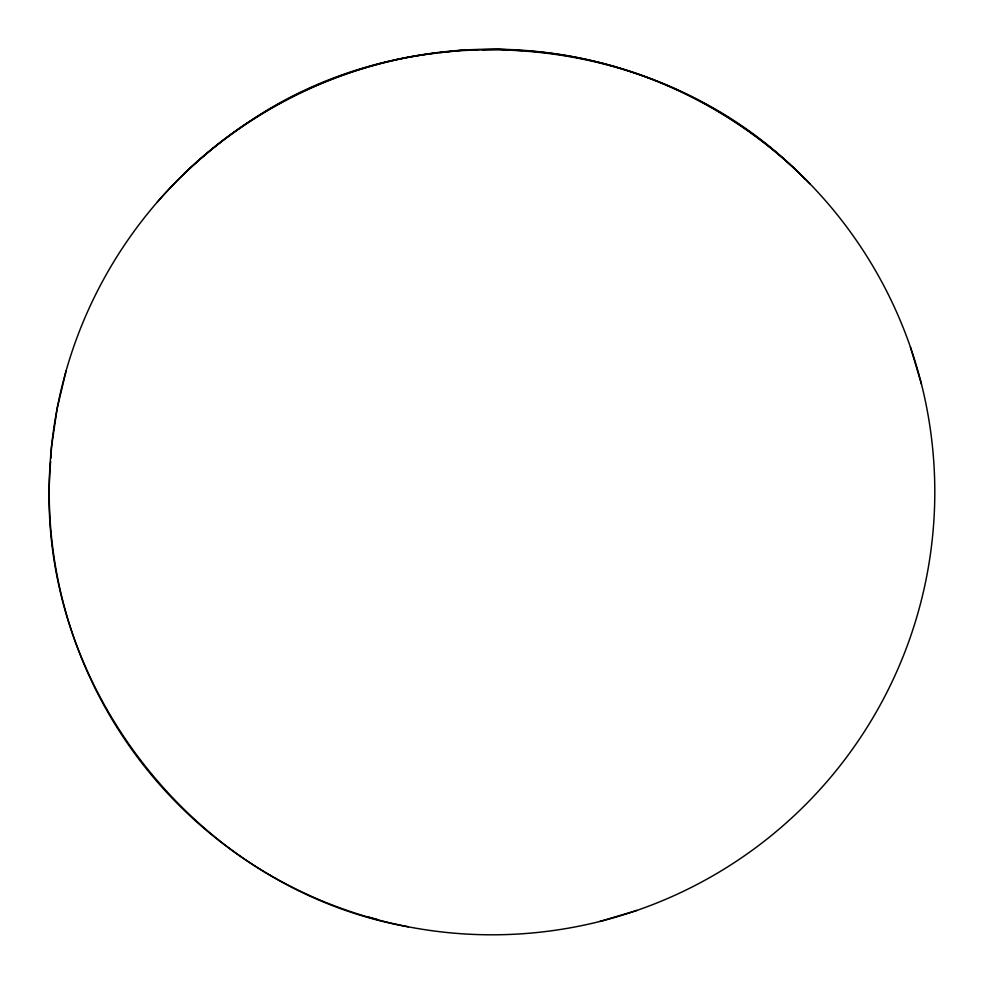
<?xml version="1.0" encoding="UTF-8"?>
<svg xmlns="http://www.w3.org/2000/svg" width="984" height="984" viewBox="0 0 984 984"><rect width="100%" height="100%" fill="white"/><g stroke="black" fill="none" stroke-linecap="round" stroke-linejoin="round"><path stroke-width="1.48" d="M50.664 461.324C31.267 679.034 193.381 888.724 408.274 926.817M50.836 458.359L51.549 446.49L57.183 408.274L66.137 370.697M157.305 202.089C228.177 120.638 329.308 65.67 436.724 53.062M599.883 921.454L636.894 910.421M439.676 52.73L460.34 50.332L476.92 49.864M482.615 49.717L498.949 49.249L522.676 50.664M527.129 50.934C633.511 58.659 735.7 107.527 809.98 183.848M367.61 916.83L377.155 919.4M804.937 179.063C664.028 32.509 419.627 7.134 251.068 120.478A5688.073 1579.246 47.3 0 0 183.86 174.02M910.421 347.106L921.454 384.117M270.6 875.477A442.8 442.8 0 0 0 934.8 492A442.8 442.8 0 0 0 270.6 108.523A442.8 442.8 0 0 0 270.6 875.477"/></g></svg>
